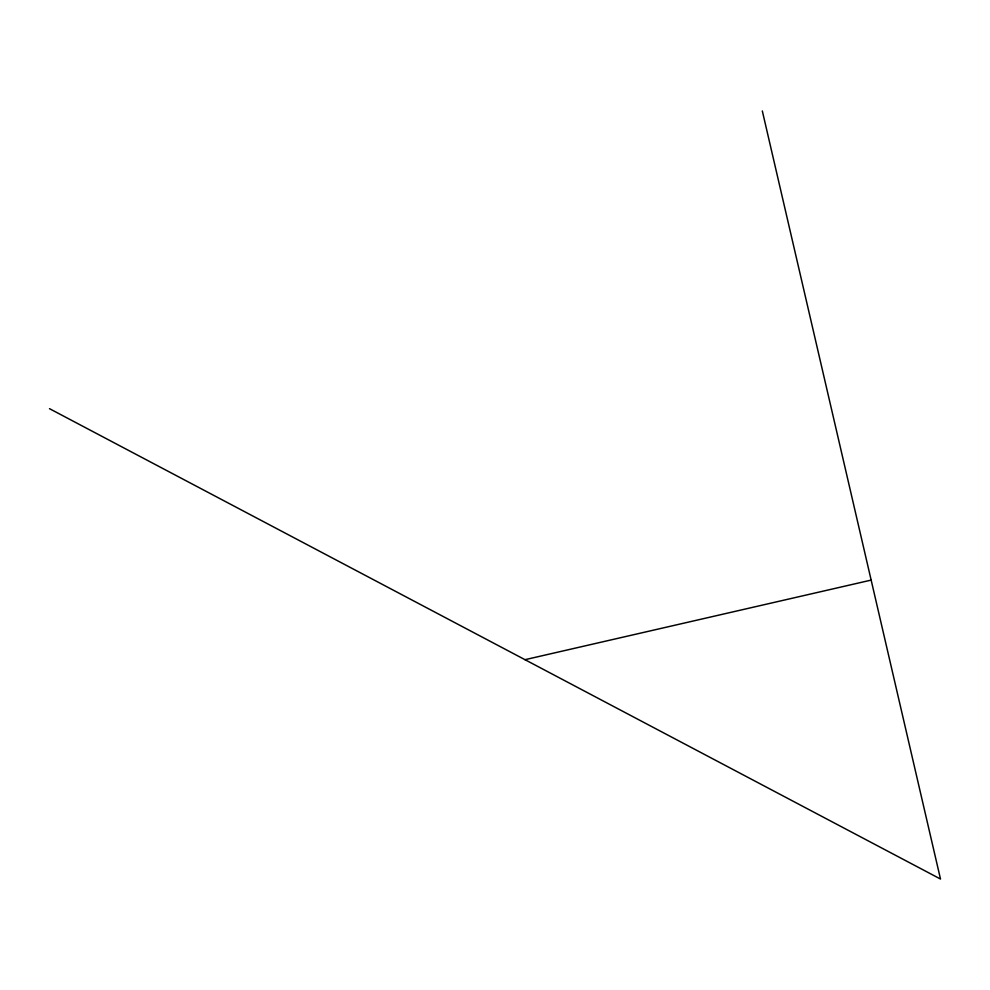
<?xml version="1.0" encoding="UTF-8"?>
<svg xmlns="http://www.w3.org/2000/svg" width="990" height="990" viewBox="0 0 990 990"><rect width="100%" height="100%" fill="white"/><g stroke="black" fill="none" stroke-linecap="round" stroke-linejoin="round"><path stroke-width="1.49" d="M525.009 659.687L871.151 580.103M49.5 408.672L940.5 879.033L762.325 110.967"/></g></svg>
